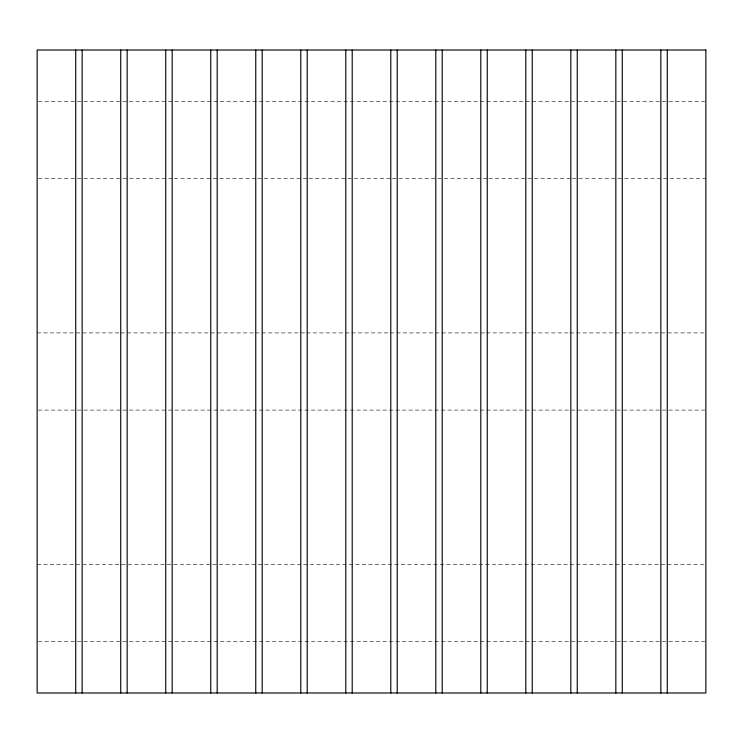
<?xml version="1.0" encoding="UTF-8"?>
<svg xmlns="http://www.w3.org/2000/svg" width="743" height="743" viewBox="0 0 743 743"><rect width="100%" height="100%" fill="white"/><g stroke="black" fill="none" stroke-linecap="round" stroke-linejoin="round"><path stroke-width="0.56" stroke-dasharray="3.71 2.79" d="M38.311 101.447L704.689 101.447M38.311 178.608L121.898 178.608M123.059 178.608L172.98 178.608M174.141 178.608L256.567 178.608M257.728 178.608L307.648 178.608M308.809 178.608L352.925 178.608M354.086 178.608L391.236 178.608M392.397 178.608L436.512 178.608M437.673 178.608L487.594 178.608M488.755 178.608L571.181 178.608M572.342 178.608L623.423 178.608M624.584 178.608L705.85 178.608M37.15 332.92L119.577 332.92M120.737 332.92L170.658 332.92M171.819 332.92L254.245 332.92M255.406 332.92L305.327 332.92M306.488 332.92L350.603 332.92M351.764 332.92L388.914 332.92M390.075 332.92L434.191 332.92M435.352 332.92L485.272 332.92M486.433 332.92L568.859 332.92M570.02 332.92L621.102 332.92M622.262 332.92L704.689 332.92M38.311 410.08L704.689 410.08M37.15 564.392L704.689 564.392M38.311 641.553L704.689 641.553"/><path stroke-width="1.11" d="M667.27 50.013L667.27 692.987M660.843 50.013L660.843 692.987M622.262 50.013L622.262 692.987M615.836 50.013L615.836 692.987M577.255 50.013L577.255 692.987M570.828 50.013L570.828 692.987M532.248 50.013L532.248 692.987M525.812 50.013L525.812 692.987M487.241 50.013L487.241 692.987M480.805 50.013L480.805 692.987M442.224 50.013L442.224 692.987M435.797 50.013L435.797 692.987M397.217 50.013L397.217 692.987M390.79 50.013L390.79 692.987M352.21 50.013L352.21 692.987M345.783 50.013L345.783 692.987M307.203 50.013L307.203 692.987M300.776 50.013L300.776 692.987M262.195 50.013L262.195 692.987M255.759 50.013L255.759 692.987M217.188 50.013L217.188 692.987M210.752 50.013L210.752 692.987M172.172 50.013L172.172 692.987M165.745 50.013L165.745 692.987M127.164 50.013L127.164 692.987M120.737 50.013L120.737 692.987M82.157 50.013L82.157 692.987M75.73 50.013L75.73 692.987M705.85 50.013L37.15 50.013L37.15 692.987L705.85 692.987L705.85 50.013"/></g></svg>
